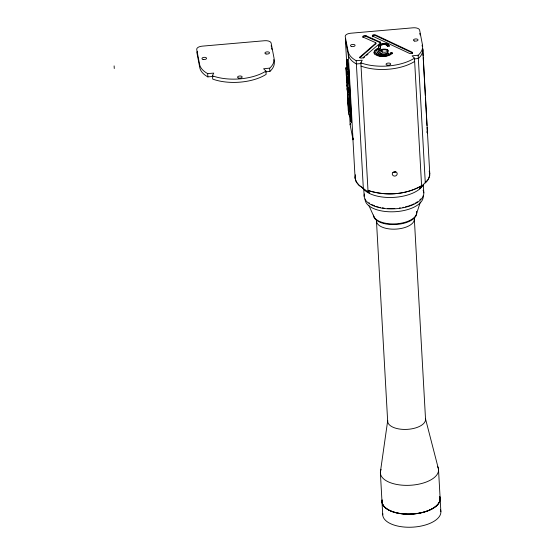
<?xml version="1.0" encoding="UTF-8"?>
<svg xmlns="http://www.w3.org/2000/svg" width="555" height="555" viewBox="0 0 555 555"><rect width="100%" height="100%" fill="white"/><g stroke="black" fill="none" stroke-linecap="round" stroke-linejoin="round"><path stroke-width="0.83" d="M348.922 94.579L348.984 97.042M380.439 471.688L387.709 420.53M374.514 54.175L374.202 53.162A8.679 4.156 -3.2 0 1 376.776 49.714A5.078 2.428 -3.2 0 0 378.739 47.314L378.85 45.621A5.016 2.4 -3.2 0 1 383.179 43.436A5.016 2.4 -3.2 0 1 388.396 44.643L389.124 46.245L388.396 44.643M378.704 47.23L378.85 45.621M346.896 59.878L347.236 69.826M416.389 214.244L420.35 202.006M351.107 121.725L348.38 70.228L346.917 59.905M212.343 75.751L213.737 73.107L207.639 73.614A37.4 17.906 -3.2 0 1 199.654 64.713L196.727 49.506A5.973 2.858 -3.2 0 1 202.124 46.162L264.638 40.723A5.973 2.858 -3.2 0 1 271.124 43.033L274.031 58.136A37.4 17.906 -3.2 0 1 269.806 68.112L263.597 68.771L265.956 71.089L266.136 74.363A37.4 17.906 -3.2 0 1 212.711 79.094L212.53 75.827A37.4 17.906 -3.2 0 0 265.949 71.096M356.199 60.71L363.331 188.325L359.418 185.648L356.4 182.116L355.11 178.287L355.443 174.901L355.138 178.509L356.213 181.797L358.579 184.877L369.679 193.161L367.986 190.441L360.854 62.826L362.242 60.19L356.199 60.71A37.4 17.906 -3.2 0 1 348.165 51.788L345.231 36.581A5.973 2.858 -3.2 0 1 350.628 33.238L413.142 27.799A5.973 2.858 -3.2 0 1 419.629 30.109L422.535 45.205A37.4 17.906 -3.2 0 1 418.31 55.181L412.108 55.847L414.46 58.164L421.592 185.779L419.559 188.797L428.273 179.341L429.709 175.408L429.348 171.488M349.761 110.743L350.101 110.389L350.573 114.857L349.088 114.982L348.616 110.514L348.276 110.868L347.812 102.55L348.762 109.217L350.247 109.085L349.296 102.418M380.487 47.82A4.641 2.22 -3.2 0 1 379.363 48.854L379.01 49.055A7.812 3.739 -3.2 0 0 378.808 55.077A7.812 3.739 -3.2 0 0 390.866 52.912L390.921 52.857A0.826 0.395 -3.2 0 1 391.934 52.676A0.826 0.395 -3.2 0 1 392.406 53.1L391.448 54.078A9.407 4.502 -3.2 0 1 382.097 56.485A9.407 4.502 -3.2 0 1 374.479 53.523L374.167 52.51A8.679 4.156 -3.2 0 1 376.741 49.062L376.783 49.041A5.078 2.428 -3.2 0 0 378.697 46.662L378.663 46.578M265.297 71.914L269.987 71.38A37.4 17.906 -3.2 0 0 274.212 61.404L273.865 59.621M360.091 56.908L375.735 43.186A0.749 0.361 -3.2 0 0 375.638 42.666L363.345 37.213A1.922 0.923 -3.2 0 1 363.435 35.902A1.922 0.923 -3.2 0 1 366.147 35.832L380.265 42.09A1.325 0.631 -3.2 0 1 380.563 42.846L363.317 57.442A1.762 0.846 -3.2 0 1 360.958 58.032A1.762 0.846 -3.2 0 1 360.091 56.908L360.126 57.56A1.762 0.846 -3.2 0 0 359.938 57.977M360.126 57.56L375.777 43.838L375.638 42.666M375.79 52.829A7.812 3.739 -3.2 0 0 382.138 56.298A7.812 3.739 -3.2 0 0 390.9 53.564L390.963 53.509A0.826 0.395 -3.2 0 1 391.768 53.308A0.826 0.395 -3.2 0 1 392.434 53.564M364.677 56.978L363.352 58.095L363.317 57.442M366.654 55.299L367.972 54.182M379.294 49.575L379.148 48.986M376.776 49.714L376.741 49.062M197.309 51.442A5.973 2.858 -3.2 0 0 196.914 52.78L199.842 67.987A37.4 17.906 -3.2 0 0 207.82 76.881L213.162 76.444M360.916 63.589L356.324 63.957A37.4 17.906 -3.2 0 1 348.346 55.063L345.418 39.849A5.973 2.858 -3.2 0 1 345.501 39.044M414.557 58.92L418.498 58.455A37.4 17.906 -3.2 0 0 422.716 48.479L423.104 55.986M347.146 80.246L346.674 75.785L346.334 76.139L345.869 67.814L347.354 67.682L348.172 71.921L348.304 74.349L346.82 74.481L346.514 72.878L347.146 80.246L348.63 80.121L347.999 72.747L348.304 74.349M345.869 67.814L346.688 72.053L348.172 71.921M346.965 77.02L348.45 76.895M347.236 85.803L346.382 76.937L347.194 81.176L348.679 81.044L349.046 87.551L347.562 87.676L347.028 82.029L347.159 82.702L348.644 82.57L348.512 81.897L348.596 83.41M347.18 88.883L347.146 88.287L347.631 92.338L346.826 84.894L347.638 89.133L349.123 89.008L349.324 94.87L349.206 94.503M348.63 106.789L350.115 106.657M349.088 114.982L348.908 111.756L350.392 111.624L349.941 107.483L350.247 109.085M347.652 73.017L347.687 71.144M360.854 62.826L361.034 62.895A37.4 17.906 -3.2 0 0 414.453 58.171M361.034 66.1L361.222 66.17A37.4 17.906 -3.2 0 0 414.634 61.438M362.921 37.483A1.922 0.923 -3.2 0 1 363.858 36.408A1.922 0.923 -3.2 0 1 366.182 36.484L380.3 42.749A1.325 0.631 -3.2 0 1 380.695 43.026M387.91 50.887A3.989 1.908 -3.2 0 1 387.293 51.497A3.094 1.485 -3.2 0 1 383.248 52.128A3.094 1.485 -3.2 0 1 381.909 50.297A4.128 1.977 -3.2 0 0 380.806 53.363A4.128 1.977 -3.2 0 0 387.196 53.003A0.742 0.354 -3.2 0 1 388.125 52.891A0.742 0.354 -3.2 0 1 388.444 53.301L387.994 53.599A5.869 2.81 -3.2 0 1 379.995 54.279A5.869 2.81 -3.2 0 1 378.801 50.519A5.869 2.81 -3.2 0 1 386.648 49.374L387.605 49.818A2.747 1.318 -3.2 0 1 387.91 50.887L387.945 51.539M378.017 53.571A5.869 2.81 -3.2 0 1 380.106 50.484A5.869 2.81 -3.2 0 1 386.682 50.026L387.647 50.47A2.747 1.318 -3.2 0 1 388.049 51.289M372.807 36.207L409.41 53.37A1.769 0.846 -3.2 0 0 411.859 53.384A1.769 0.846 -3.2 0 0 412.178 52.198L375.52 34.944A1.811 0.867 -3.2 0 0 372.925 34.958A1.811 0.867 -3.2 0 0 372.807 36.207L372.842 36.859A1.811 0.867 -3.2 0 1 372.696 36.783M380.522 48.299L380.459 46.086A3.351 1.603 -3.2 0 1 383.165 44.24A3.351 1.603 -3.2 0 1 387.008 45.205L387.522 45.774A0.798 0.382 -3.2 0 0 388.444 46.1A0.798 0.382 -3.2 0 0 389.09 45.586M351.044 121.732L349.844 114.649M368.985 205.718L373.924 216.658M429.23 171.162C430.923 175.449 428.529 180.104 425.296 182.935L418.158 55.32M438.318 468.406L425.401 418.387A18.96 9.074 -3.2 0 1 407.439 429.355A18.96 9.074 -3.2 0 1 387.674 420.815M349.053 94.537L349.851 103.938L349.379 101.572M427.093 127.317L427.364 132.999A37.4 17.906 -3.2 0 0 427.031 131.896M419.809 33.376L420.114 34.951M422.071 45.128L422.376 46.689M427.114 131.674L427.426 133.332M348.193 78.505L348.679 81.044M348.186 80.197L348.471 83.299M348.797 87.308L349.123 89.008M348.776 88.932L349.137 92.179L348.831 90.749M349.435 104.846L349.629 105.88M350.809 118.943L351.599 122.468L348.831 69.902L347.277 59.329L347.215 61.376M348.762 109.217L348.457 107.615L348.908 111.756M352.987 139.555L350.17 124.931A5.973 2.858 -3.2 0 1 350.51 123.675M271.603 47.876L271.908 49.45M349.123 94.128L348.817 92.102M349.379 100.136L349.629 101.308L349.366 97.833M350.489 116.772L350.316 115.225M348.318 77.145L348.63 80.121M347.069 89.216L347.839 94.995L347.638 89.133M422.827 49.596L429.778 173.937M423.201 57.706L425.317 95.516M425.414 97.236L426.996 125.596M423.312 184.211L423.798 192.842M438.526 469.71L440.136 498.439M440.143 498.57L440.871 511.592M412.511 52.572L412.545 53.231M414.342 218.982L425.539 419.24M392.406 53.1L392.44 53.759M390.921 52.857L390.963 53.509M390.866 52.912L390.9 53.564M387.522 45.774L387.563 46.426L387.008 45.205M387.605 49.818L387.647 50.47M387.293 51.497L387.335 52.149M387.196 53.003L387.23 53.662A4.128 1.977 -3.2 0 1 382.298 54.473A4.128 1.977 -3.2 0 1 379.904 52.42M386.648 49.374L386.682 50.026M381.909 50.297L381.944 50.949A3.094 1.485 -3.2 0 0 381.764 51.872M380.265 42.09L380.3 42.749M380.459 46.086L380.494 46.745A3.351 1.603 -3.2 0 1 381.056 45.663M379.01 49.055L379.044 49.707M374.167 52.51L374.202 53.162M366.147 35.832L366.182 36.484M376.477 221.133L387.674 421.384M380.39 473.006L382 501.734M382.006 501.866L382.735 514.887M363.782 189.324L364.17 196.227M348.276 54.73L353.036 139.804L352.918 139.021A37.4 17.906 -3.2 0 1 352.883 137.897M352.883 138.459L355.075 177.725M350.392 111.624L350.573 114.857M348.276 81.876L348.373 83.548M347.354 67.682L347.444 69.299M347.694 73.766L347.777 75.258M345.397 39.676L346.979 68.029M349.574 114.434L350.149 124.75M346.688 72.053L346.82 74.481M347.194 81.176L347.562 87.676M269.661 68.244L269.841 71.519M207.681 73.635L207.861 76.909M114.122 65.892L114.268 68.515M439.81 496.836A29.117 13.937 -3.2 0 1 411.9 514.131A29.117 13.937 -3.2 0 1 382.131 500.111M440.379 509.435A29.117 13.937 -3.2 0 1 413.544 527.097A29.117 13.937 -3.2 0 1 382.784 513.576M439.879 497.648A28.964 13.868 -3.2 0 1 439.865 500.256M439.761 500.693A28.964 13.868 -3.2 0 1 438.825 502.872M438.561 503.295A28.964 13.868 -3.2 0 1 438.263 503.718M437.937 504.141A28.964 13.868 -3.2 0 1 437.59 504.557M437.208 504.974A28.964 13.868 -3.2 0 1 411.893 513.992A28.964 13.868 -3.2 0 1 385.676 507.894M384.858 507.152A28.964 13.868 -3.2 0 1 384.136 506.382M383.817 505.987A28.964 13.868 -3.2 0 1 382.818 504.356M382.638 503.94A28.964 13.868 -3.2 0 1 382.256 502.657M439.803 496.704A29.117 13.937 -3.2 0 1 411.893 513.999A29.117 13.937 -3.2 0 1 382.124 499.979M437.645 466.713A29.117 13.937 -3.2 0 1 409.833 485.292A29.117 13.937 -3.2 0 1 381.098 469.495M416.576 211.635A21.652 10.365 -3.2 0 1 396.679 223.79A21.652 10.365 -3.2 0 1 373.46 215.062A21.652 10.365 -3.2 0 0 396.374 224.47A21.652 10.365 -3.2 0 0 416.541 211.968M414.314 218.698A18.96 9.074 -3.2 0 1 414.308 219.842M414.259 220.127A18.96 9.074 -3.2 0 1 394.168 229.18A18.96 9.074 -3.2 0 1 376.484 220.557M423.194 195.721A29.117 13.937 -3.2 0 1 394.993 211.719A29.117 13.937 -3.2 0 1 365.086 199.016M423.111 190.199A29.859 14.291 -3.2 0 1 395.299 208.777A29.859 14.291 -3.2 0 1 364.399 193.972M420.635 198.968A29.117 13.937 -3.2 0 1 419.858 199.793M417.457 201.756A29.117 13.937 -3.2 0 1 416.333 202.499M415.737 202.852A29.117 13.937 -3.2 0 1 415.119 203.206M413.829 203.879A29.117 13.937 -3.2 0 1 413.149 204.198M412.455 204.518A29.117 13.937 -3.2 0 1 411.741 204.816M411.005 205.114A29.117 13.937 -3.2 0 1 410.256 205.399M409.493 205.669A29.117 13.937 -3.2 0 1 408.709 205.933M407.918 206.182A29.117 13.937 -3.2 0 1 407.106 206.418M406.288 206.647A29.117 13.937 -3.2 0 1 405.455 206.862M403.756 207.258A29.117 13.937 -3.2 0 1 402.888 207.431M400.245 207.889A29.117 13.937 -3.2 0 1 399.35 208.014M394.813 208.444A29.117 13.937 -3.2 0 1 387.556 208.416M384.053 208.076A29.117 13.937 -3.2 0 1 382.353 207.827M380.702 207.521A29.117 13.937 -3.2 0 1 379.897 207.348M378.33 206.966A29.117 13.937 -3.2 0 1 377.567 206.758M376.824 206.536A29.117 13.937 -3.2 0 1 376.089 206.307M374.687 205.801A29.117 13.937 -3.2 0 1 374.014 205.537M373.362 205.26A29.117 13.937 -3.2 0 1 372.724 204.968M372.114 204.67A29.117 13.937 -3.2 0 1 371.524 204.365M369.38 203.033A29.117 13.937 -3.2 0 1 368.909 202.679M375.673 43.325A0.749 0.361 -3.2 0 1 375.777 43.838M372.356 36.339A1.811 0.867 -3.2 0 1 373.494 35.43A1.811 0.867 -3.2 0 1 375.555 35.596L412.212 52.85A1.769 0.846 -3.2 0 1 412.511 53.551M379.488 54.723A5.869 2.81 -3.2 0 1 379.231 54.605M378.42 54.05A5.869 2.81 -3.2 0 1 378.267 53.897M387.23 53.662A0.742 0.354 -3.2 0 1 388.236 53.571M382.333 52.434A3.094 1.485 -3.2 0 1 382.117 52.288M381.944 45.198A3.351 1.603 -3.2 0 1 382.124 45.135M386.037 45.149A3.351 1.603 -3.2 0 1 386.197 45.212M386.592 45.427A3.351 1.603 -3.2 0 1 386.974 45.767M378.885 46.28A5.016 2.4 -3.2 0 1 383.214 44.088A5.016 2.4 -3.2 0 1 388.431 45.302M271.097 45.788A5.973 2.858 -3.2 0 1 271.305 46.308M392.912 172.321A2.435 2.137 -5.3 0 0 393.197 172.425L393.266 172.452A2.463 2.158 -9 0 0 394.182 172.529A2.463 2.158 -12.7 0 0 395 172.321M395.819 171.772A2.435 2.123 -16.4 0 1 395.403 172.106M394.161 171.821A2.463 2.158 -11.3 0 1 395.306 171.766L395.32 171.772A2.449 2.144 -14.9 0 1 396.492 172.321L396.548 172.341A2.463 2.144 -18.5 0 1 396.7 175.096L396.652 175.151A2.449 2.144 -14.9 0 1 395.555 175.907A2.463 2.158 -11.3 0 1 394.397 176.06A2.456 2.151 -7.5 0 1 393.204 175.644A2.449 2.151 -3.8 0 1 393.009 172.425L393.023 172.411A2.456 2.151 -7.5 0 1 394.147 171.842M423.41 184.385A31.427 15.047 -3.2 0 1 423.174 184.857M422.917 185.321A31.427 15.047 -3.2 0 1 394.182 197.365A31.427 15.047 -3.2 0 1 363.574 189.137M363.227 188.714A31.427 15.047 -3.2 0 1 362.908 188.277M348.172 101.079L348.145 101.44L347.694 97.118L348.172 101.079M347.423 94.919L348.367 104.062L347.52 94.537L347.423 94.919M421.585 185.779C405.594 194.937 385.371 196.116 367.986 190.441C385.371 196.116 405.587 194.937 421.585 185.779M351.613 46.516A2.317 1.11 -3.2 0 0 355.082 45.413A2.317 1.11 -3.2 0 0 351.62 44.594A2.317 1.11 -3.2 0 0 351.613 46.516M414.557 41.035A2.317 1.11 -3.2 0 0 418.026 39.932A2.317 1.11 -3.2 0 0 414.571 39.114A2.317 1.11 -3.2 0 0 414.557 41.035M387.196 65.164A2.317 1.11 -3.2 0 0 390.671 64.061A2.317 1.11 -3.2 0 0 387.21 63.242A2.317 1.11 -3.2 0 0 387.196 65.164M238.692 78.095A2.317 1.11 -3.2 0 0 242.167 76.985A2.317 1.11 -3.2 0 0 238.705 76.174A2.317 1.11 -3.2 0 0 238.692 78.095M266.053 53.967A2.317 1.11 -3.2 0 0 269.522 52.864A2.317 1.11 -3.2 0 0 266.06 52.045A2.317 1.11 -3.2 0 0 266.053 53.967M203.102 59.447A2.317 1.11 -3.2 0 0 206.578 58.337A2.317 1.11 -3.2 0 0 203.116 57.526A2.317 1.11 -3.2 0 0 203.102 59.447"/></g></svg>
